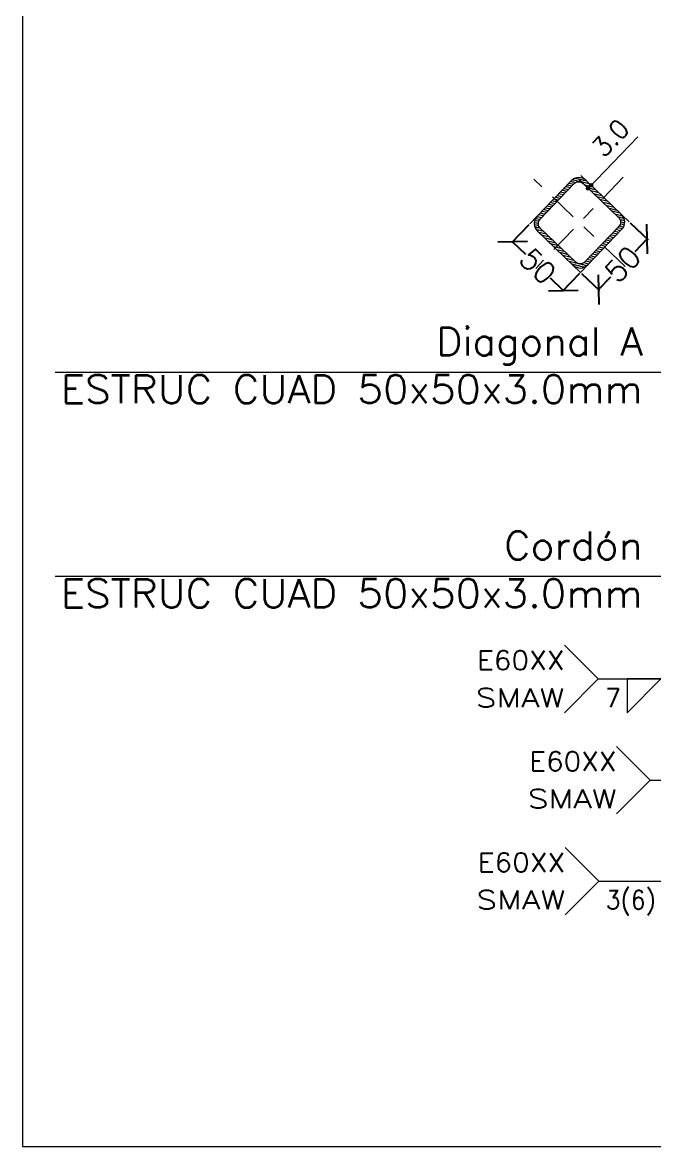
# Model space of a CAD drawing. Header units: millimetres. Extents: x 3028.5 to 3057.3, y 108.4 to 144.6.
# Drawn here: x 3028.46 to 3032.96, y 130.21 to 138.22 of the extents above; entities that cross this region are included whole.
import ezdxf
from ezdxf.enums import TextEntityAlignment as Align

# ---------------------------------------------------------------- set-up
doc = ezdxf.new("R2010")
doc.units = ezdxf.units.MM
doc.linetypes.add('CYPE_PUNTO', pattern=[0.075, 0, -0.075])
doc.linetypes.add('CYPE_RAYAPUNTO', pattern=[0.4125, 0.2025, -0.105, 0, -0.105])
for name, color, linetype, lineweight in [('COTAS', 202, 'Continuous', 13), ('EJES', 42, 'CYPE_RAYAPUNTO', 0), ('LINEAS_DE_PROLONGACION_DE_COTAS', 8, 'CYPE_PUNTO', 9), ('PERFILES', 7, 'Continuous', 9), ('RECUADRO_DE_DETALLE', 20, 'Continuous', 15), ('SIMBOLOS_UTILIZADOS_EN_LAS_SOLDADURAS', 140, 'Continuous', 0), ('SOMBREADOS', 8, 'Continuous', 9), ('TEXTOS', 2, 'Continuous', 9)]:
    doc.layers.add(name, color=color, linetype=linetype, lineweight=lineweight)
doc.styles.add('CYPETXT_0.04_romans', font='romans__.ttf', dxfattribs={"height": 0.15})
doc.styles.add('CYPETXT_romans', font='romans__.ttf', dxfattribs={"height": 0.2})
doc.dimstyles.new('cype_oblique', dxfattribs={"dimtxt": 0.15, "dimasz": 0.15, "dimexe": 0.01, "dimexo": 0.01, "dimgap": 0, "dimtad": 0, "dimdec": 4, "dimzin": 0, "dimdsep": 46, "dimtxsty": 'CYPETXT_0.04_romans', "dimblk1": 'OBLIQUE', "dimblk2": 'OBLIQUE', "dimsah": 1, "dimcen": 0.09, "dimadec": 0, "dimazin": 0, "dimtfac": 1, "dimtdec": 4, "dimtofl": 0, "dimtmove": 2, "dimatfit": 3, "dimfxl": 1, "dimtolj": 1, "dimtzin": 0, "dimarcsym": 0})

# ---------------------------------------------------------------- blocks, each defined once
blk = doc.blocks.new('_OBLIQUE')
at = {"color": 0, "linetype": 'ByBlock', "lineweight": -2}
blk.add_line((-0.5, -0.5), (0.5, 0.5), dxfattribs=at)
blk = doc.blocks.new('*D3044')
at = {"layer": 'COTAS', "color": 0, "lineweight": -2, "transparency": 16777216}
for p, q in [((3032.0654, 136.7777), (3031.9427, 136.6498)), ((3031.9496, 136.657), (3032.041, 136.5693)), ((3032.4261, 136.4318), (3032.3034, 136.3038)), ((3032.3103, 136.311), (3032.2189, 136.3988))]:
    blk.add_line(p, q, dxfattribs=at)
at = {"layer": 'Defpoints', "color": 0, "transparency": 16777216}
for p in [(3032.0723, 136.785), (3032.433, 136.439), (3032.3103, 136.311)]:
    blk.add_point(p, dxfattribs=at)
at = {"layer": 'COTAS', "color": 0, "lineweight": -2, "transparency": 16777216, "xscale": 0.15, "yscale": 0.15, "zscale": 0.15}
for p, rotation in [((3031.9496, 136.657), 136.1964661152854), ((3032.3103, 136.311), 316.1964661152854)]:
    blk.add_blockref('_OBLIQUE', p, dxfattribs=dict(at, rotation=rotation))
at = {"layer": 'COTAS', "color": 0, "transparency": 16777216, "insert": (3032.13, 136.484), "char_height": 0.15, "attachment_point": 5, "rotation": 316.19647, "style": 'CYPETXT_0.04_romans'}
blk.add_mtext('\\A1;50', dxfattribs=at)
blk = doc.blocks.new('*D3045')
at = {"layer": 'COTAS', "color": 0, "lineweight": -2, "transparency": 16777216}
for p, q in [((3032.7862, 136.7928), (3032.9142, 136.6701)), ((3032.907, 136.677), (3032.8192, 136.5856)), ((3032.4403, 136.4321), (3032.5682, 136.3093)), ((3032.561, 136.3163), (3032.6487, 136.4077))]:
    blk.add_line(p, q, dxfattribs=at)
at = {"layer": 'Defpoints', "color": 0, "transparency": 16777216}
for p in [(3032.779, 136.7997), (3032.907, 136.677), (3032.433, 136.439)]:
    blk.add_point(p, dxfattribs=at)
at = {"layer": 'COTAS', "color": 0, "lineweight": -2, "transparency": 16777216, "xscale": 0.15, "yscale": 0.15, "zscale": 0.15}
for p, rotation in [((3032.907, 136.677), 46.19646611528541), ((3032.561, 136.3163), 226.1964661152854)]:
    blk.add_blockref('_OBLIQUE', p, dxfattribs=dict(at, rotation=rotation))
at = {"layer": 'COTAS', "color": 0, "transparency": 16777216, "insert": (3032.734, 136.4966), "char_height": 0.15, "attachment_point": 5, "rotation": 46.19647, "style": 'CYPETXT_0.04_romans'}
blk.add_mtext('\\A1;50', dxfattribs=at)

msp = doc.modelspace()

# ---------------------------------------------------------------- hatches: boundary and pattern name
at = {"layer": 'COTAS'}
h = msp.add_hatch(color=256, dxfattribs=at)
edge = h.paths.add_edge_path()
edge.add_arc((3032.4877, 137.03757), 0.012, 0, 360)
h = msp.add_hatch(color=256, dxfattribs=at)
edge = h.paths.add_edge_path()
edge.add_arc((3032.50846, 137.05921), 0.012, 0, 360)

# ---------------------------------------------------------------- linework, layer by layer
for p, q in [((3032.4877, 137.03757), (3032.84061, 137.40552)), ((3032.59865, 136.97271), (3032.43631, 137.12841)), ((3032.57789, 136.95107), (3032.41555, 137.10676))]:
    msp.add_line(p, q, dxfattribs=at)
for centre in [(3032.4877, 137.03757), (3032.50846, 137.05921)]:
    msp.add_circle(centre, 0.012, dxfattribs=at)
at = {"layer": 'EJES'}
for p, q in [((3032.75032, 136.48096), (3032.10099, 137.10373)), ((3032.73704, 137.11701), (3032.11427, 136.46767))]:
    msp.add_line(p, q, dxfattribs=at)
at = {"layer": 'LINEAS_DE_PROLONGACION_DE_COTAS'}
for p, q in [((3032.07229, 136.78496), (3032.12419, 136.83907)), ((3032.77902, 136.79972), (3032.72491, 136.85162)), ((3032.43304, 136.43898), (3032.37892, 136.49088)), ((3032.43304, 136.43898), (3032.48493, 136.49309))]:
    msp.add_line(p, q, dxfattribs=at)
at = {"layer": 'PERFILES'}
for points in [[(3032.47239, 137.09381), (3032.46083, 137.10289), (3032.44773, 137.10955), (3032.43358, 137.11352), (3032.41892, 137.11466), (3032.40433, 137.11291), (3032.39036, 137.10835), (3032.37754, 137.10115), (3032.36638, 137.09159), (3032.12419, 136.83907), (3032.1151, 136.82752), (3032.10845, 136.81442), (3032.10448, 136.80026), (3032.10334, 136.78561), (3032.10509, 136.77102), (3032.10965, 136.75704), (3032.11684, 136.74423), (3032.1264, 136.73306), (3032.37892, 136.49088), (3032.39048, 136.48179), (3032.40358, 136.47513), (3032.41773, 136.47116), (3032.43239, 136.47003), (3032.44698, 136.47177), (3032.46095, 136.47633), (3032.47377, 136.48353), (3032.48493, 136.49309), (3032.72712, 136.74561), (3032.73621, 136.75716), (3032.74286, 136.77027), (3032.74683, 136.78442), (3032.74797, 136.79907), (3032.74622, 136.81367), (3032.74166, 136.82764), (3032.73447, 136.84046), (3032.72491, 136.85162), (3032.47239, 137.09381)], [(3032.70415, 136.82998), (3032.70988, 136.82328), (3032.7142, 136.81559), (3032.71694, 136.8072), (3032.71799, 136.79845), (3032.7173, 136.78966), (3032.71492, 136.78116), (3032.71093, 136.7733), (3032.70548, 136.76637), (3032.46329, 136.51385), (3032.45659, 136.50811), (3032.4489, 136.50379), (3032.44052, 136.50106), (3032.43176, 136.50001), (3032.42297, 136.50069), (3032.41448, 136.50308), (3032.40661, 136.50707), (3032.39968, 136.51252), (3032.14716, 136.75471), (3032.14143, 136.76141), (3032.13711, 136.7691), (3032.13437, 136.77748), (3032.13332, 136.78624), (3032.13401, 136.79503), (3032.13639, 136.80352), (3032.14038, 136.81138), (3032.14583, 136.81831), (3032.38802, 137.07084), (3032.39472, 137.07657), (3032.40241, 137.08089), (3032.41079, 137.08363), (3032.41955, 137.08467), (3032.42834, 137.08399), (3032.43683, 137.08161), (3032.4447, 137.07762), (3032.45163, 137.07216), (3032.70415, 136.82998)]]:
    msp.add_lwpolyline(points, close=True, dxfattribs=at)
at = {"layer": 'RECUADRO_DE_DETALLE', "lineweight": 5}
for p, q in [((3028.46094, 144.63262), (3028.46094, 130.21389)), ((3028.46094, 130.21389), (3041.63931, 130.21389))]:
    msp.add_line(p, q, dxfattribs=at)
at = {"layer": 'SIMBOLOS_UTILIZADOS_EN_LAS_SOLDADURAS'}
for p, q in [((3032.55819, 133.54346), (3032.31827, 133.78338)), ((3032.55819, 133.54346), (3032.31827, 133.30354)), ((3032.55819, 133.54346), (3033.51589, 133.54346)), ((3032.92991, 132.82369), (3032.68999, 133.06361)), ((3032.92991, 132.82369), (3032.68999, 132.58376)), ((3032.92991, 132.82369), (3033.88761, 132.82369)), ((3032.56326, 132.10392), (3032.32334, 132.34384)), ((3032.56326, 132.10392), (3032.32334, 131.86399)), ((3032.56326, 132.10392), (3033.75169, 132.10392))]:
    msp.add_line(p, q, dxfattribs=at)
msp.add_lwpolyline([(3032.76413, 133.54346), (3032.76413, 133.30354), (3033.00405, 133.54346), (3032.76413, 133.54346)], close=True, dxfattribs=at)
at = {"layer": 'SOMBREADOS'}
for p, q in [((3032.33063, 137.04731), (3032.32518, 137.04864)), ((3032.35881, 137.04038), (3032.33063, 137.04731)), ((3032.34103, 137.06019), (3032.33717, 137.06114)), ((3032.3708, 137.05288), (3032.34103, 137.06019)), ((3032.35143, 137.07308), (3032.34915, 137.07364)), ((3032.38278, 137.06538), (3032.35143, 137.07308)), ((3032.36183, 137.08596), (3032.36114, 137.08613)), ((3032.37584, 137.08252), (3032.36183, 137.08596)), ((3032.37886, 137.09722), (3032.37424, 137.09836)), ((3032.38472, 137.08034), (3032.37584, 137.08252)), ((3032.38055, 137.09681), (3032.37886, 137.09722)), ((3032.38382, 137.096), (3032.38055, 137.09681)), ((3032.3972, 137.09272), (3032.38382, 137.096)), ((3032.39365, 137.07815), (3032.38472, 137.08034)), ((3032.40585, 137.10603), (3032.39293, 137.10921)), ((3032.39637, 137.07748), (3032.39365, 137.07815)), ((3032.41602, 137.10353), (3032.40585, 137.10603)), ((3032.41222, 137.08903), (3032.40946, 137.0897)), ((3032.4195, 137.08724), (3032.41222, 137.08903)), ((3032.41917, 137.10276), (3032.41602, 137.10353)), ((3032.42284, 137.10186), (3032.41917, 137.10276)), ((3032.42797, 137.08516), (3032.4195, 137.08724)), ((3032.43114, 137.09982), (3032.42284, 137.10186)), ((3032.42852, 137.08502), (3032.42797, 137.08516)), ((3032.42903, 137.0849), (3032.42852, 137.08502)), ((3032.43735, 137.08285), (3032.42903, 137.0849)), ((3032.4389, 137.09791), (3032.43114, 137.09982)), ((3032.43806, 137.08268), (3032.43735, 137.08285)), ((3032.44657, 137.08059), (3032.43806, 137.08268)), ((3032.44283, 137.09695), (3032.4389, 137.09791)), ((3032.45171, 137.09477), (3032.44283, 137.09695)), ((3032.45364, 137.07885), (3032.44657, 137.08059)), ((3032.45513, 137.09393), (3032.45171, 137.09477)), ((3032.4572, 137.07797), (3032.45364, 137.07885)), ((3032.45797, 137.09323), (3032.45513, 137.09393)), ((3032.4943, 137.06886), (3032.4572, 137.07797)), ((3032.46919, 137.09047), (3032.45797, 137.09323)), ((3032.5116, 137.04917), (3032.46321, 137.06106)), ((3032.47701, 137.08855), (3032.46919, 137.09047)), ((3032.47817, 137.08826), (3032.47701, 137.08855)), ((3032.49981, 137.06751), (3032.4943, 137.06886)), ((3032.52146, 137.04675), (3032.5116, 137.04917)), ((3032.26824, 136.96999), (3032.25327, 136.97367)), ((3032.27864, 136.98287), (3032.26526, 136.98616)), ((3032.2869, 136.9654), (3032.26824, 136.96999)), ((3032.28904, 136.99576), (3032.27724, 136.99866)), ((3032.29889, 136.9779), (3032.27864, 136.98287)), ((3032.31087, 136.9904), (3032.28904, 136.99576)), ((3032.29944, 137.00865), (3032.28923, 137.01115)), ((3032.32286, 137.00289), (3032.29944, 137.00865)), ((3032.30984, 137.02153), (3032.30121, 137.02365)), ((3032.33484, 137.01539), (3032.30984, 137.02153)), ((3032.32024, 137.03442), (3032.3132, 137.03615)), ((3032.34683, 137.02789), (3032.32024, 137.03442)), ((3032.5289, 137.02948), (3032.48485, 137.0403)), ((3032.5462, 137.00979), (3032.5065, 137.01954)), ((3032.56349, 136.99009), (3032.52814, 136.99878)), ((3032.5431, 137.02599), (3032.5289, 137.02948)), ((3032.56475, 137.00523), (3032.5462, 137.00979)), ((3032.58079, 136.9704), (3032.54979, 136.97802)), ((3032.58639, 136.98447), (3032.56349, 136.99009)), ((3032.60804, 136.96371), (3032.58079, 136.9704)), ((3032.19544, 136.87979), (3032.16938, 136.88619)), ((3032.20584, 136.89267), (3032.18136, 136.89869)), ((3032.21624, 136.90556), (3032.19335, 136.91118)), ((3032.22664, 136.91844), (3032.20533, 136.92368)), ((3032.21499, 136.89042), (3032.20584, 136.89267)), ((3032.22698, 136.90292), (3032.21624, 136.90556)), ((3032.23704, 136.93133), (3032.21732, 136.93618)), ((3032.23896, 136.91542), (3032.22664, 136.91844)), ((3032.24744, 136.94422), (3032.2293, 136.94867)), ((3032.25095, 136.92791), (3032.23704, 136.93133)), ((3032.25784, 136.9571), (3032.24129, 136.96117)), ((3032.26293, 136.94041), (3032.24744, 136.94422)), ((3032.27492, 136.95291), (3032.25784, 136.9571)), ((3032.59809, 136.95071), (3032.57143, 136.95726)), ((3032.61539, 136.93102), (3032.59308, 136.9365)), ((3032.62968, 136.94295), (3032.59809, 136.95071)), ((3032.63268, 136.91133), (3032.61472, 136.91574)), ((3032.65132, 136.92219), (3032.61539, 136.93102)), ((3032.67297, 136.90143), (3032.63268, 136.91133)), ((3032.64998, 136.89164), (3032.63637, 136.89498)), ((3032.69461, 136.88067), (3032.64998, 136.89164)), ((3032.11996, 136.80568), (3032.10687, 136.8089)), ((3032.12105, 136.82086), (3032.11273, 136.8229)), ((3032.13589, 136.80177), (3032.11996, 136.80568)), ((3032.12916, 136.83431), (3032.12184, 136.8361)), ((3032.15384, 136.82824), (3032.12916, 136.83431)), ((3032.16424, 136.84113), (3032.13342, 136.8487)), ((3032.17464, 136.85401), (3032.14541, 136.8612)), ((3032.15507, 136.82794), (3032.15384, 136.82824)), ((3032.18504, 136.8669), (3032.15739, 136.87369)), ((3032.16705, 136.84044), (3032.16424, 136.84113)), ((3032.17904, 136.85293), (3032.17464, 136.85401)), ((3032.19102, 136.86543), (3032.18504, 136.8669)), ((3032.20301, 136.87793), (3032.19544, 136.87979)), ((3032.66728, 136.87195), (3032.65801, 136.87423)), ((3032.71626, 136.85991), (3032.66728, 136.87195)), ((3032.68457, 136.85226), (3032.67965, 136.85347)), ((3032.71771, 136.84412), (3032.68457, 136.85226)), ((3032.70187, 136.83257), (3032.7013, 136.83271)), ((3032.70573, 136.83162), (3032.70187, 136.83257)), ((3032.70758, 136.83117), (3032.70573, 136.83162)), ((3032.71764, 136.82869), (3032.70758, 136.83117)), ((3032.72274, 136.812), (3032.71474, 136.81396)), ((3032.72365, 136.82722), (3032.71764, 136.82869)), ((3032.73362, 136.84021), (3032.71771, 136.84412)), ((3032.73029, 136.81014), (3032.72274, 136.812)), ((3032.73456, 136.82454), (3032.72365, 136.82722)), ((3032.74714, 136.806), (3032.73029, 136.81014)), ((3032.73394, 136.84013), (3032.73362, 136.84021)), ((3032.73413, 136.84008), (3032.73394, 136.84013)), ((3032.7348, 136.83992), (3032.73413, 136.84008)), ((3032.73714, 136.8239), (3032.73456, 136.82454)), ((3032.74341, 136.82236), (3032.73714, 136.8239)), ((3032.12102, 136.77454), (3032.10417, 136.77868)), ((3032.11417, 136.76078), (3032.1079, 136.76232)), ((3032.11675, 136.76015), (3032.11417, 136.76078)), ((3032.11718, 136.7446), (3032.11651, 136.74477)), ((3032.12766, 136.75747), (3032.11675, 136.76015)), ((3032.11737, 136.74455), (3032.11718, 136.7446)), ((3032.11769, 136.74448), (3032.11737, 136.74455)), ((3032.1336, 136.74057), (3032.11769, 136.74448)), ((3032.12857, 136.77269), (3032.12102, 136.77454)), ((3032.13367, 136.75599), (3032.12766, 136.75747)), ((3032.13657, 136.77072), (3032.12857, 136.77269)), ((3032.17166, 136.73122), (3032.1336, 136.74057)), ((3032.14373, 136.75352), (3032.13367, 136.75599)), ((3032.13739, 136.72419), (3032.13505, 136.72477)), ((3032.1933, 136.71046), (3032.13739, 136.72419)), ((3032.14558, 136.75306), (3032.14373, 136.75352)), ((3032.15001, 136.75198), (3032.14558, 136.75306)), ((3032.67667, 136.73067), (3032.67227, 136.73175)), ((3032.7059, 136.72349), (3032.67667, 136.73067)), ((3032.68707, 136.74356), (3032.68426, 136.74425)), ((3032.71789, 136.73598), (3032.68707, 136.74356)), ((3032.69747, 136.75644), (3032.69624, 136.75674)), ((3032.73135, 136.779), (3032.71542, 136.78291)), ((3032.73858, 136.76178), (3032.73026, 136.76383)), ((3032.74444, 136.77579), (3032.73135, 136.779)), ((3032.1649, 136.70199), (3032.1567, 136.70401)), ((3032.21494, 136.6897), (3032.1649, 136.70199)), ((3032.19241, 136.67979), (3032.17834, 136.68325)), ((3032.23659, 136.66894), (3032.19241, 136.67979)), ((3032.21992, 136.6576), (3032.19999, 136.66249)), ((3032.25823, 136.64818), (3032.21992, 136.6576)), ((3032.60387, 136.64047), (3032.58838, 136.64427)), ((3032.61427, 136.65335), (3032.60036, 136.65677)), ((3032.62467, 136.66624), (3032.61235, 136.66927)), ((3032.63399, 136.64851), (3032.61427, 136.65335)), ((3032.63507, 136.67913), (3032.62433, 136.68176)), ((3032.64598, 136.66101), (3032.62467, 136.66624)), ((3032.65796, 136.6735), (3032.63507, 136.67913)), ((3032.64547, 136.69201), (3032.63632, 136.69426)), ((3032.66995, 136.686), (3032.64547, 136.69201)), ((3032.65587, 136.7049), (3032.6483, 136.70676)), ((3032.68193, 136.69849), (3032.65587, 136.7049)), ((3032.66627, 136.71779), (3032.66029, 136.71925)), ((3032.69392, 136.71099), (3032.66627, 136.71779)), ((3032.24743, 136.6354), (3032.22163, 136.64173)), ((3032.27493, 136.6132), (3032.24327, 136.62097)), ((3032.27988, 136.62742), (3032.24743, 136.6354)), ((3032.30244, 136.591), (3032.26492, 136.60022)), ((3032.30152, 136.60666), (3032.27493, 136.6132)), ((3032.32995, 136.5688), (3032.28656, 136.57946)), ((3032.32317, 136.5859), (3032.30244, 136.591)), ((3032.34481, 136.56515), (3032.32995, 136.5688)), ((3032.54147, 136.56315), (3032.51647, 136.5693)), ((3032.55187, 136.57604), (3032.52845, 136.58179)), ((3032.56227, 136.58892), (3032.54044, 136.59429)), ((3032.5501, 136.56103), (3032.54147, 136.56315)), ((3032.56208, 136.57353), (3032.55187, 136.57604)), ((3032.57267, 136.60181), (3032.55242, 136.60679)), ((3032.57407, 136.58603), (3032.56227, 136.58892)), ((3032.58307, 136.6147), (3032.56441, 136.61928)), ((3032.58605, 136.59852), (3032.57267, 136.60181)), ((3032.59347, 136.62758), (3032.57639, 136.63178)), ((3032.59804, 136.61102), (3032.58307, 136.6147)), ((3032.61002, 136.62352), (3032.59347, 136.62758)), ((3032.62201, 136.63601), (3032.60387, 136.64047)), ((3032.35746, 136.5466), (3032.30821, 136.5587)), ((3032.38496, 136.5244), (3032.32985, 136.53794)), ((3032.39411, 136.50671), (3032.3515, 136.51718)), ((3032.36646, 136.54439), (3032.35746, 136.5466)), ((3032.38212, 136.49421), (3032.37314, 136.49642)), ((3032.39334, 136.49146), (3032.38212, 136.49421)), ((3032.3881, 136.52363), (3032.38496, 136.5244)), ((3032.39618, 136.49076), (3032.39334, 136.49146)), ((3032.39767, 136.50584), (3032.39411, 136.50671)), ((3032.39961, 136.48992), (3032.39618, 136.49076)), ((3032.40474, 136.5041), (3032.39767, 136.50584)), ((3032.40848, 136.48774), (3032.39961, 136.48992)), ((3032.41325, 136.50201), (3032.40474, 136.5041)), ((3032.41241, 136.48677), (3032.40848, 136.48774)), ((3032.42017, 136.48487), (3032.41241, 136.48677)), ((3032.41396, 136.50183), (3032.41325, 136.50201)), ((3032.42228, 136.49979), (3032.41396, 136.50183)), ((3032.42847, 136.48283), (3032.42017, 136.48487)), ((3032.42279, 136.49966), (3032.42228, 136.49979)), ((3032.42334, 136.49953), (3032.42279, 136.49966)), ((3032.43181, 136.49745), (3032.42334, 136.49953)), ((3032.43214, 136.48193), (3032.42847, 136.48283)), ((3032.43909, 136.49566), (3032.43181, 136.49745)), ((3032.44185, 136.49498), (3032.43909, 136.49566)), ((3032.44648, 136.49384), (3032.44185, 136.49498)), ((3032.45411, 136.49197), (3032.44648, 136.49384)), ((3032.45766, 136.50654), (3032.45494, 136.50721)), ((3032.46659, 136.50434), (3032.45766, 136.50654)), ((3032.49988, 136.51161), (3032.46853, 136.51931)), ((3032.47245, 136.48746), (3032.47076, 136.48788)), ((3032.47707, 136.48633), (3032.47245, 136.48746)), ((3032.51028, 136.52449), (3032.48051, 136.53181)), ((3032.49017, 136.49855), (3032.48948, 136.49872)), ((3032.52068, 136.53738), (3032.4925, 136.5443)), ((3032.50216, 136.51105), (3032.49988, 136.51161)), ((3032.53107, 136.55027), (3032.50448, 136.5568)), ((3032.51414, 136.52354), (3032.51028, 136.52449)), ((3032.52613, 136.53604), (3032.52068, 136.53738)), ((3032.53811, 136.54854), (3032.53107, 136.55027)), ((3032.43529, 136.48115), (3032.43214, 136.48193)), ((3032.44546, 136.47865), (3032.43529, 136.48115)), ((3032.45838, 136.47548), (3032.44546, 136.47865))]:
    msp.add_line(p, q, dxfattribs=at)
for points in [[(3032.40946, 137.0897), (3032.40483, 137.09084), (3032.3972, 137.09272)], [(3032.14351, 136.81534), (3032.12836, 136.81906), (3032.12105, 136.82086)], [(3032.13341, 136.78694), (3032.11913, 136.79045), (3032.10399, 136.79417)], [(3032.72947, 136.74858), (3032.72215, 136.75038), (3032.69747, 136.75644)], [(3032.73026, 136.76383), (3032.72295, 136.76562), (3032.7078, 136.76935)], [(3032.74732, 136.79052), (3032.73218, 136.79424), (3032.7179, 136.79775)], [(3032.47076, 136.48788), (3032.46749, 136.48868), (3032.45411, 136.49197)], [(3032.48948, 136.49872), (3032.47547, 136.50216), (3032.46659, 136.50434)]]:
    msp.add_lwpolyline(points, dxfattribs=at)
at = {"layer": 'TEXTOS'}
for p, q in [((3033.17569, 135.72671), (3028.69268, 135.72671)), ((3033.17569, 134.27323), (3028.69268, 134.27323))]:
    msp.add_line(p, q, dxfattribs=at)

# ---------------------------------------------------------------- texts
at = {"layer": 'COTAS', "style": 'CYPETXT_romans', "width": 0.867785}
msp.add_text('3.0', height=0.133333, rotation=46.200675, dxfattribs=at).set_placement((3032.59875, 137.24964), (3032.79249, 137.45167), align=Align.FIT)
at = {"layer": 'SIMBOLOS_UTILIZADOS_EN_LAS_SOLDADURAS', "style": 'CYPETXT_romans'}
for s, height, width, p, p2 in [('E60XX', 0.133333, 0.977804, (3031.69647, 133.61013), (3032.31827, 133.61013)), ('SMAW', 0.133333, 1.14567, (3031.68647, 133.34346), (3032.31827, 133.34346)), ('7', 0.13333, 0.871811, (3032.60818, 133.34346), (3032.72014, 133.34346)), ('E60XX', 0.133333, 0.977804, (3032.06819, 132.89035), (3032.68999, 132.89035)), ('SMAW', 0.133333, 1.14567, (3032.05819, 132.62369), (3032.68999, 132.62369)), ('E60XX', 0.133333, 0.977804, (3031.70154, 132.17058), (3032.32334, 132.17058)), ('SMAW', 0.133333, 1.14567, (3031.69154, 131.90392), (3032.32334, 131.90392)), ('3(6)', 0.133333, 0.811841, (3032.61325, 131.90392), (3032.96913, 131.90392))]:
    msp.add_text(s, height=height, dxfattribs=dict(at, width=width)).set_placement(p, p2, align=Align.FIT)
at = {"layer": 'TEXTOS', "style": 'CYPETXT_romans'}
for s, width, p, p2 in [('Diagonal A', 0.888539, (3031.40625, 135.84666), (3032.87578, 135.84666)), ('ESTRUC CUAD 50x50x3.0mm', 0.905696, (3028.7341, 135.50677), (3032.87578, 135.50677)), ('Cordón', 0.897095, (3031.8891, 134.39317), (3032.87578, 134.39317)), ('ESTRUC CUAD 50x50x3.0mm', 0.905696, (3028.7341, 134.05328), (3032.87578, 134.05328))]:
    msp.add_text(s, height=0.2, dxfattribs=dict(at, width=width)).set_placement(p, p2, align=Align.FIT)

# ---------------------------------------------------------------- dimensions: what is measured, and where the dimension line sits
at = {"layer": 'COTAS'}
for p1, p2, picture, middle in [((3032.07229, 136.78496), (3032.43304, 136.43898), '*D3044', (3032.12995, 136.48403)), ((3032.43304, 136.43898), (3032.77902, 136.79972), '*D3045', (3032.73397, 136.49664))]:
    dim = msp.add_aligned_dim(p1=p1, p2=p2, distance=-0.17728, text='50', dimstyle='cype_oblique', dxfattribs=at)
    dim.commit()
    dim.dimension.update_dxf_attribs({"geometry": picture, "text_midpoint": middle})

doc.saveas('drawing.dxf')
